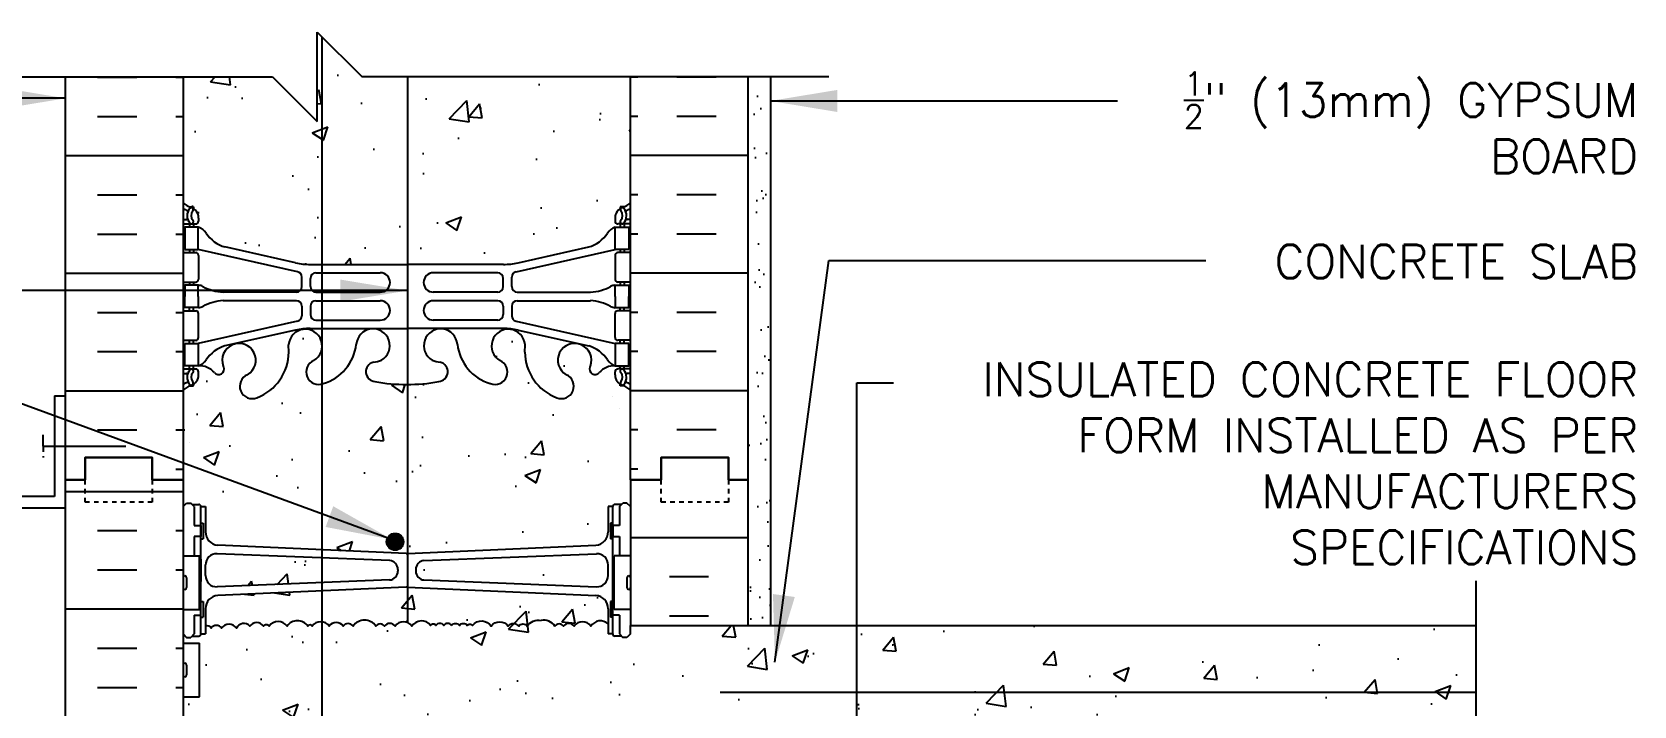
# Model space of a CAD drawing. Header units: inches. Extents: x 228.6 to 285.5, y 94.4 to 164.2.
# Drawn here: x 249.63 to 285.43, y 149.16 to 164.21 of the extents above; entities that cross this region are included whole.
import ezdxf

# ---------------------------------------------------------------- set-up
doc = ezdxf.new("R2010")
doc.units = ezdxf.units.IN
doc.header["$LTSCALE"] = 0.5
doc.header["$MEASUREMENT"] = 0
doc.linetypes.add('DASHED2', pattern=[0.375, 0.25, -0.125])
for name, color, linetype in [('HATCH', 12, 'Continuous'), ('line25', 2, 'Continuous'), ('LINE3', 3, 'Continuous'), ('LINE50', 5, 'Continuous'), ('LINE9', 9, 'Continuous'), ('TEXT', 4, 'Continuous'), ('Web_Edge', 9, 'Continuous')]:
    doc.layers.add(name, color=color, linetype=linetype)
doc.styles.add('DIM', font='romans.shx', dxfattribs={"width": 0.7})
doc.styles.add('ROMANS', font='romans.shx', dxfattribs={"height": 0.75})
doc.styles.get("Standard").update_dxf_attribs({"font": 'romans.shx', "height": 0.75})
doc.linetypes.add('STEEL', pattern='A,0.5,-0.2,["X",Standard,S=0.1,R=0,X=-0.1,Y=-0.05],-0.1', length=0.8)
doc.dimstyles.new('ext_8', dxfattribs={"dimscale": 8, "dimtxt": 0.09375, "dimasz": 0.09375, "dimexe": 0.09375, "dimexo": 0.0625, "dimgap": 0.0625, "dimtad": 1, "dimdec": 1, "dimzin": 3, "dimdsep": 46, "dimlunit": 4, "dimtxsty": 'DIM', "dimcen": 0.09, "dimdle": 0.09375, "dimclrt": 4, "dimadec": 0, "dimazin": 0, "dimtfac": 1, "dimtdec": 1, "dimtmove": 2, "dimatfit": 3, "dimfxl": 1, "dimfrac": 2, "dimtolj": 1, "dimtzin": 0, "dimarcsym": 0})

msp = doc.modelspace()

# ---------------------------------------------------------------- hatches: boundary and pattern name
at = {"layer": 'HATCH'}
h = msp.add_hatch(dxfattribs=at)
h.set_pattern_fill('AR-CONC', color=256, scale=0.5)
h.set_pattern_definition([(50, (0, 0), (3.5863, -0.31376), [0.375, -4.125]), (355, (0, 0), (-0.693757, 3.76096), [0.3, -3.3]), (100.4514, (0.299, -0.026), (2.892544, 3.4472), [0.3187, -3.50571]), (46.1842, (0, 1), (5.336207, -0.827596), [0.5625, -6.1875]), (96.6356, (0.4447, 0.931), (4.67331, 4.87059), [0.47805, -5.25857]), (351.1842, (0, 1), (4.67331, 4.87059), [0.45, -4.95]), (21, (0.5, 0.75), (2.984535, -2.013094), [0.375, -4.125]), (326, (0.5, 0.75), (1.216577, 3.62575), [0.3, -3.3]), (71.4514, (0.7487, 0.5822), (4.201112, 1.612656), [0.3187, -3.50571]), (37.5, (0, 0), (0.0607993, 1.6644693), [0, -3.26, 0, -3.35, 0, -3.3125]), (7.5, (0, 0), (1.315348, 1.972059), [0, -1.91, 0, -3.185, 0, -1.2625]), (327.5, (-1.115, 0), (2.669112, -0.1127744), [0, -1.25, 0, -3.9, 0, -5.175]), (317.5, (-1.615, 0), (2.915931, 0.500525), [0, -1.625, 0, -2.59, 0, -3.675])])
h.paths.add_polyline_path([(263.009, 147.462), (263.009, 148.962), (281.905, 148.962), (281.905, 150.962), (263.009, 150.962), (263.009, 150.775), (262.929, 150.695), (262.839, 150.695), (262.809, 150.725), (262.659, 150.725, -0.414214), (262.609, 150.775), (262.509, 150.775), (262.509, 150.998, 0.463448), (262.122, 150.946, 0.520567), (261.746, 150.946, 0.520567), (261.509, 150.946, 0.520567), (261.319, 150.946, 0.29101), (261.009, 151.075, 0.29101), (260.699, 150.946, 0.520567), (260.509, 150.946, 0.520567), (260.272, 150.946, 0.520567), (259.896, 150.946, 0.520567), (259.477, 150.963, 0.520567), (259.359, 150.963, 0.520567), (259.184, 150.963, 0.494469), (259.009, 150.963, 0.494469), (258.834, 150.963, 0.520567), (258.659, 150.963, 0.520567), (258.541, 150.963, 0.520567), (258.122, 150.946, 0.520567), (257.746, 150.946, 0.520567), (257.509, 150.946, 0.520567), (257.319, 150.946, 0.520567), (256.807, 150.946, 0.520567), (256.584, 150.946, 0.520567), (256.273, 150.946, 0.520567), (255.897, 150.946, 0.520567), (255.795, 150.946, 0.520567), (255.333, 150.946, 0.520567), (254.934, 150.946, 0.520567), (254.809, 150.946, 0.520567), (254.502, 150.946, 0.520567), (254.2, 150.904, 0.520567), (253.871, 150.904, 0.520567), (253.639, 150.904, 0.304661), (253.509, 150.954), (253.509, 150.775), (253.409, 150.775, -0.414214), (253.359, 150.725), (253.259, 150.725), (253.209, 150.725), (253.179, 150.695), (253.089, 150.695), (253.009, 150.775), (253.009, 150.567), (253.374, 150.567), (253.374, 149.367), (253.009, 149.367), (253.009, 148.617), (253.374, 148.617), (253.374, 147.417), (253.009, 147.417), (253.009, 146.667), (253.374, 146.667), (253.374, 145.587), (253.009, 145.587), (253.009, 144.837), (253.374, 144.837), (253.374, 143.757), (253.009, 143.757), (253.009, 143.007), (253.374, 143.007), (253.374, 141.807), (253.009, 141.807), (253.009, 141.404, -0.490353), (253.434, 141.404, -0.520567), (253.639, 141.404, -0.520567), (253.871, 141.404, -0.520567), (254.2, 141.404, -0.520567), (254.502, 141.446, -0.520567), (254.809, 141.446, -0.520567), (254.934, 141.446, -0.520567), (255.333, 141.446, -0.520567), (255.795, 141.446, -0.520567), (255.897, 141.446, -0.520567), (256.273, 141.446, -0.520567), (256.584, 141.446, -0.520567), (256.807, 141.446, -0.520567), (257.319, 141.446, -0.520567), (257.509, 141.446, -0.520567), (257.746, 141.446, -0.520567), (258.122, 141.446, -0.520567), (258.541, 141.463, -0.520567), (258.659, 141.463, -0.520567), (258.834, 141.463, -0.494469), (259.009, 141.463, -0.494469), (259.184, 141.463, -0.520567), (259.359, 141.463, -0.520567), (259.477, 141.463, -0.520567), (259.896, 141.446, -0.520567), (260.272, 141.446, -0.520567), (260.509, 141.446, -0.520567), (260.699, 141.446, -0.29101), (261.009, 141.575, -0.29101), (261.319, 141.446, -0.520567), (261.509, 141.446, -0.520567), (261.746, 141.446, -0.520567), (262.122, 141.446, -0.520567), (262.541, 141.463, -0.520567), (262.659, 141.463, -0.520567), (262.834, 141.463, -0.49787), (263.009, 141.462), (263.009, 142.962)])
h.paths.add_polyline_path([(263.009, 163.212), (257.009, 163.212), (256.009, 164.212), (256.009, 162.212), (255.009, 163.212), (253.009, 163.212), (253.009, 160.405, 0.088416), (253.155, 160.307), (253.245, 160.307), (253.245, 160.266, -0.249069), (253.355, 160.059), (253.355, 159.991, -0.414214), (253.292, 159.929), (253.245, 159.929), (253.245, 159.859), (253.35, 159.859, -0.155529), (253.526, 159.724, 0.180914), (253.943, 159.413), (255.524, 159.06, 0.054974), (255.851, 159.024), (258.009, 159.024), (260.167, 159.024, 0.054974), (260.494, 159.06), (262.075, 159.413, 0.180914), (262.492, 159.724, -0.155529), (262.668, 159.859), (262.773, 159.859), (262.773, 159.929), (262.725, 159.929, -0.414214), (262.663, 159.991), (262.663, 160.059, -0.249069), (262.773, 160.266), (262.773, 160.307), (262.863, 160.307, 0.08841), (263.009, 160.405)])
h.paths.add_polyline_path([(263.009, 156.212, 0.08841), (262.863, 156.31), (262.773, 156.31), (262.773, 156.351, -0.249069), (262.663, 156.559), (262.663, 156.626, -0.414214), (262.725, 156.689), (262.773, 156.689), (262.773, 156.759), (262.668, 156.759, 0.231736), (262.31, 156.608, -0.8344), (262.099, 156.733), (262.11, 156.754, 2.155404), (261.572, 156.56, -1), (261.358, 156.049, -0.311223), (260.649, 157.065), (260.65, 157.23, 1.661382), (260.089, 156.877, -1), (259.875, 156.366, -0.30095), (259.139, 157.238, 1.661382), (258.578, 156.886, 0.055617), (258.757, 156.84, -0.843243), (258.723, 156.408, -0.047544), (258.009, 156.343, -0.047544), (257.295, 156.408, -0.843243), (257.261, 156.84, 0.055617), (257.44, 156.886, 1.661382), (256.879, 157.238, -0.30095), (256.143, 156.366, -1), (255.929, 156.877, 1.661382), (255.368, 157.23), (255.369, 157.065, -0.311223), (254.66, 156.049, -1), (254.446, 156.56, 2.155404), (253.907, 156.754), (253.919, 156.733, -0.834375), (253.708, 156.608, 0.23174), (253.35, 156.759), (253.245, 156.759), (253.245, 156.689), (253.292, 156.689, -0.414214), (253.355, 156.626), (253.355, 156.559, -0.249069), (253.245, 156.351), (253.245, 156.31), (253.155, 156.31, 0.088416), (253.009, 156.212), (253.009, 154.212), (253.009, 153.615), (253.089, 153.695), (253.179, 153.695), (253.209, 153.665), (253.359, 153.665, -0.414214), (253.409, 153.615), (253.509, 153.615), (253.509, 153.054, 0.390098), (253.784, 152.755), (257.992, 152.571, 0.020761), (258.009, 152.57, 0.020761), (258.026, 152.571), (262.234, 152.755, 0.390098), (262.509, 153.054), (262.509, 153.615), (262.609, 153.615, -0.414214), (262.659, 153.665), (262.759, 153.665), (262.809, 153.665), (262.839, 153.695), (262.929, 153.695), (263.009, 153.615), (263.009, 154.212)])
h.paths.add_polyline_path([(262.234, 151.634), (258.026, 151.818, 0.020761), (258.009, 151.819, 0.020761), (257.992, 151.818), (253.784, 151.634, 0.390098), (253.509, 151.335), (253.509, 150.954, -0.304661), (253.639, 150.904, -0.520567), (253.871, 150.904, -0.520567), (254.2, 150.904, -0.520567), (254.502, 150.946, -0.520567), (254.809, 150.946, -0.520567), (254.934, 150.946, -0.520567), (255.333, 150.946, -0.520567), (255.795, 150.946, -0.520567), (255.897, 150.946, -0.520567), (256.273, 150.946, -0.520567), (256.584, 150.946, -0.520567), (256.807, 150.946, -0.520567), (257.319, 150.946, -0.520567), (257.509, 150.946, -0.520567), (257.746, 150.946, -0.520567), (258.122, 150.946, -0.520567), (258.541, 150.963, -0.520567), (258.659, 150.963, -0.520567), (258.834, 150.963, -0.494469), (259.009, 150.963, -0.494469), (259.184, 150.963, -0.520567), (259.359, 150.963, -0.520567), (259.477, 150.963, -0.520567), (259.896, 150.946, -0.520567), (260.272, 150.946, -0.520567), (260.509, 150.946, -0.520567), (260.699, 150.946, -0.29101), (261.009, 151.075, -0.29101), (261.319, 150.946, -0.520567), (261.509, 150.946, -0.520567), (261.746, 150.946, -0.520567), (262.122, 150.946, -0.463448), (262.509, 150.998), (262.509, 151.335, 0.390098)])
h.paths.add_polyline_path([(257.626, 152.411), (253.769, 152.563, 0.425773), (253.509, 152.313), (253.509, 152.076, 0.425773), (253.769, 151.826), (257.626, 151.978, 0.390098), (257.809, 152.177), (257.809, 152.212, 0.390098)])
h.paths.add_polyline_path([(262.509, 152.076), (262.509, 152.313, 0.425773), (262.249, 152.563), (258.392, 152.411, 0.390098), (258.209, 152.212), (258.209, 152.177, 0.390098), (258.392, 151.978), (262.249, 151.826, 0.425773)])
h.paths.add_polyline_path([(263.009, 141.462, 0.49787), (262.834, 141.463, 0.520567), (262.659, 141.463, 0.520567), (262.541, 141.463, 0.520567), (262.122, 141.446, 0.520567), (261.746, 141.446, 0.520567), (261.509, 141.446, 0.520567), (261.319, 141.446, 0.29101), (261.009, 141.575, 0.29101), (260.699, 141.446, 0.520567), (260.509, 141.446, 0.520567), (260.272, 141.446, 0.520567), (259.896, 141.446, 0.520567), (259.477, 141.463, 0.520567), (259.359, 141.463, 0.520567), (259.184, 141.463, 0.494469), (259.009, 141.463, 0.494469), (258.834, 141.463, 0.520567), (258.659, 141.463, 0.520567), (258.541, 141.463, 0.520567), (258.122, 141.446, 0.520567), (257.746, 141.446, 0.520567), (257.509, 141.446, 0.520567), (257.319, 141.446, 0.520567), (256.807, 141.446, 0.520567), (256.584, 141.446, 0.520567), (256.273, 141.446, 0.520567), (255.897, 141.446, 0.520567), (255.795, 141.446, 0.520567), (255.333, 141.446, 0.520567), (254.934, 141.446, 0.520567), (254.809, 141.446, 0.520567), (254.502, 141.446, 0.520567), (254.2, 141.404, 0.520567), (253.871, 141.404, 0.520567), (253.639, 141.404, 0.520567), (253.434, 141.404, 0.490353), (253.009, 141.404), (253.009, 141.057), (253.374, 141.057), (253.374, 140.53, -0.327813), (253.409, 140.482), (253.509, 140.482), (253.509, 139.921, 0.390098), (253.784, 139.622), (257.992, 139.439, 0.020761), (258.009, 139.438, 0.020761), (258.026, 139.439), (262.234, 139.622, 0.390098), (262.509, 139.921), (262.509, 140.482), (262.609, 140.482, -0.327813), (262.644, 140.53), (262.644, 141.057), (263.009, 141.057)])
h.paths.add_polyline_path([(262.509, 138.203, 0.390098), (262.234, 138.502), (258.026, 138.686, 0.020761), (258.009, 138.687, 0.020761), (257.992, 138.686), (253.784, 138.502, 0.390098), (253.509, 138.203), (253.509, 137.642), (253.409, 137.642, -0.414214), (253.359, 137.592), (253.259, 137.592), (253.209, 137.592), (253.179, 137.562), (253.089, 137.562), (253.009, 137.642), (253.009, 136.212), (253.009, 134.212, 0.088416), (253.155, 134.115), (253.245, 134.115), (253.245, 134.073, -0.249069), (253.355, 133.866), (253.355, 133.799, -0.414214), (253.292, 133.736), (253.245, 133.736), (253.245, 133.666), (253.35, 133.666, 0.231736), (253.708, 133.817, -0.8344), (253.919, 133.692), (253.907, 133.67, 2.155404), (254.446, 133.865, -1), (254.66, 134.376, -0.311223), (255.369, 133.36), (255.368, 133.195, 1.661382), (255.929, 133.548, -1), (256.143, 134.059, -0.30095), (256.879, 133.186, 1.661382), (257.44, 133.539, 0.055617), (257.261, 133.585, -0.843243), (257.295, 134.017, -0.047544), (258.009, 134.082, -0.047544), (258.723, 134.017, -0.843243), (258.757, 133.585, 0.055617), (258.578, 133.539, 1.661382), (259.139, 133.186, -0.30095), (259.875, 134.059, -1), (260.089, 133.548, 1.661382), (260.65, 133.195), (260.649, 133.36, -0.311223), (261.358, 134.376, -1), (261.572, 133.865, 2.155404), (262.11, 133.67), (262.099, 133.692, -0.834375), (262.31, 133.817, 0.23174), (262.668, 133.666), (262.773, 133.666), (262.773, 133.736), (262.725, 133.736, -0.414214), (262.663, 133.799), (262.663, 133.866, -0.249069), (262.773, 134.073), (262.773, 134.115), (262.863, 134.115, 0.08841), (263.009, 134.212), (263.009, 136.212), (263.009, 137.642), (262.929, 137.562), (262.839, 137.562), (262.809, 137.592), (262.659, 137.592, -0.414214), (262.609, 137.642), (262.509, 137.642)])
h.paths.add_polyline_path([(257.626, 139.279), (253.769, 139.431, 0.425773), (253.509, 139.181), (253.509, 138.944, 0.425773), (253.769, 138.694), (257.626, 138.845, 0.390098), (257.809, 139.045), (257.809, 139.08, 0.390098)])
h.paths.add_polyline_path([(262.509, 139.181, 0.425773), (262.249, 139.431), (258.392, 139.279, 0.390098), (258.209, 139.08), (258.209, 139.045, 0.390098), (258.392, 138.845), (262.249, 138.694, 0.425773), (262.509, 138.944)])
h.paths.add_polyline_path([(262.663, 130.366), (262.663, 130.434, -0.414214), (262.725, 130.496), (262.773, 130.496), (262.773, 130.566), (262.668, 130.566, -0.155529), (262.492, 130.7, 0.180914), (262.075, 131.012), (260.494, 131.365, 0.054974), (260.167, 131.401), (258.009, 131.401), (255.851, 131.401, 0.054974), (255.524, 131.365), (253.943, 131.012, 0.180914), (253.526, 130.7, -0.155529), (253.35, 130.566), (253.245, 130.566), (253.245, 130.496), (253.292, 130.496, -0.414214), (253.355, 130.434), (253.355, 130.366, -0.249069), (253.245, 130.159), (253.245, 130.117), (253.155, 130.117, 0.088416), (253.009, 130.02), (253.009, 127.212), (255.009, 127.212), (256.009, 126.212), (256.009, 128.212), (257.009, 127.212), (263.009, 127.212), (263.009, 130.02, 0.08841), (262.863, 130.117), (262.773, 130.117), (262.773, 130.159, -0.249069)])
h = msp.add_hatch(dxfattribs=at)
h.set_pattern_fill('AR-SAND', color=256, scale=0.5, style=0)
h.set_pattern_definition([(37.5, (67.8762, 8.5526), (-0.0314967, 0.963412), [0, -0.76, 0, -0.85, 0, -0.8125]), (7.5, (67.8762, 8.5526), (0.8848884, 1.411073), [0, -0.41, 0, -0.685, 0, -0.2625]), (327.5, (67.2612, 8.5526), (1.557071, 0.0028295), [0, -0.25, 0, -0.9, 0, -1.175]), (317.5, (67.2612, 8.5526), (1.503063, 0.438838), [0, -0.125, 0, -0.59, 0, -0.675])])
h.paths.add_polyline_path([(265.634, 150.962), (266.134, 150.962), (266.134, 163.212), (265.634, 163.212), (265.634, 154.212)])
h = msp.add_hatch(dxfattribs=at)
h.set_pattern_fill('INSUL', color=256, scale=7, style=0)
h.set_pattern_definition([(0, (-2673.1527, -260.7971), (0, 2.625), []), (0, (-2673.1527, -259.9221), (0, 2.625), [0.875, -0.875]), (0, (-2673.1527, -259.0471), (0, 2.625), [0.875, -0.875])])
h.paths.add_polyline_path([(250.384, 136.212), (250.821, 136.212), (250.821, 136.712), (252.321, 136.712), (252.321, 136.212), (253.009, 136.212), (253.009, 154.212), (252.321, 154.212), (252.321, 154.712), (250.821, 154.712), (250.821, 154.212), (250.384, 154.212)])
h = msp.add_hatch(dxfattribs=at)
h.set_pattern_fill('INSUL', color=256, scale=7, style=0)
h.set_pattern_definition([(0, (67.8762, 8.5526), (0, 2.625), []), (0, (67.8762, 9.4276), (0, 2.625), [0.875, -0.875]), (0, (67.8762, 10.3026), (0, 2.625), [0.875, -0.875])])
h.paths.add_polyline_path([(265.634, 141.462), (263.009, 141.462), (263.009, 136.212), (263.696, 136.212), (263.696, 136.712), (265.196, 136.712), (265.196, 136.212), (265.634, 136.212)])
h.paths.add_polyline_path([(263.696, 153.712), (263.696, 154.212), (263.009, 154.212), (263.009, 150.962), (265.634, 150.962), (265.634, 154.212), (265.196, 154.212), (265.196, 153.712)])
at = {"layer": 'LINE3'}
msp.add_hatch(color=256, dxfattribs=at).paths.add_polyline_path([(257.933, 152.831, 1), (257.558, 152.831, 1)])

# ---------------------------------------------------------------- linework, layer by layer
at = {"layer": 'HATCH'}
for p, q in [((251.097, 163.203), (251.972, 163.203)), ((252.847, 163.203), (253.009, 163.203)), ((263.17, 163.203), (263.009, 163.203)), ((264.92, 163.203), (264.045, 163.203)), ((251.097, 162.328), (251.972, 162.328)), ((252.847, 162.328), (253.009, 162.328)), ((263.17, 162.328), (263.009, 162.328)), ((264.92, 162.328), (264.045, 162.328)), ((250.384, 161.453), (253.009, 161.453)), ((265.634, 161.453), (263.009, 161.453)), ((251.097, 160.578), (251.972, 160.578)), ((252.847, 160.578), (253.009, 160.578)), ((263.17, 160.578), (263.009, 160.578)), ((264.92, 160.578), (264.045, 160.578)), ((251.097, 159.703), (251.972, 159.703)), ((252.847, 159.703), (253.009, 159.703)), ((263.17, 159.703), (263.009, 159.703)), ((264.92, 159.703), (264.045, 159.703)), ((250.384, 158.828), (253.009, 158.828)), ((265.634, 158.828), (263.009, 158.828)), ((251.097, 157.953), (251.972, 157.953)), ((252.847, 157.953), (253.009, 157.953)), ((263.17, 157.953), (263.009, 157.953)), ((264.92, 157.953), (264.045, 157.953)), ((251.097, 157.078), (251.972, 157.078)), ((252.847, 157.078), (253.009, 157.078)), ((263.17, 157.078), (263.009, 157.078)), ((264.92, 157.078), (264.045, 157.078)), ((250.384, 156.203), (253.009, 156.203)), ((262.615, 156.079), (262.615, 156.079)), ((265.634, 156.203), (263.009, 156.203)), ((262.769, 155.799), (262.769, 155.799)), ((251.097, 155.328), (251.972, 155.328)), ((252.847, 155.328), (253.009, 155.328)), ((253.143, 155.049), (253.143, 155.049)), ((263.17, 155.328), (263.009, 155.328)), ((264.92, 155.328), (264.045, 155.328)), ((252.847, 154.453), (253.009, 154.453)), ((263.17, 154.453), (263.009, 154.453))]:
    msp.add_line(p, q, dxfattribs=at)
for points in [[(259.009, 150.963, 0.494469), (258.834, 150.963, 0.520567), (258.659, 150.963, 0.520567), (258.541, 150.963, 0.520567), (258.122, 150.946, 0.520567), (257.746, 150.946, 0.520567), (257.509, 150.946, 0.520567), (257.319, 150.946, 0.520567), (256.807, 150.946, 0.520567), (256.584, 150.946, 0.520567), (256.273, 150.946, 0.520567), (255.897, 150.946, 0.520567), (255.795, 150.946, 0.520567), (255.333, 150.946, 0.520567), (254.934, 150.946, 0.520567), (254.809, 150.946, 0.520567), (254.502, 150.946, 0.520567), (254.2, 150.904, 0.520567), (253.871, 150.904, 0.520567), (253.639, 150.904, 0.304661), (253.509, 150.954, 0.304661)], [(259.009, 150.963, -0.494469), (259.184, 150.963, -0.520567), (259.359, 150.963, -0.520567), (259.477, 150.963, -0.520567), (259.896, 150.946, -0.520567), (260.272, 150.946, -0.520567), (260.509, 150.946, -0.520567), (260.699, 150.946, -0.29101), (261.009, 151.075, -0.29101)], [(262.509, 150.998, 0.463448), (262.122, 150.946, 0.520567), (261.746, 150.946, 0.520567), (261.509, 150.946, 0.520567), (261.319, 150.946, 0.29101), (261.009, 151.075)]]:
    msp.add_lwpolyline(points, format="xyb", dxfattribs=at)
at = {"layer": 'line25'}
for p, q in [((253.009, 163.212), (253.009, 154.212)), ((263.009, 154.212), (263.009, 163.212)), ((253.009, 154.212), (253.009, 136.212)), ((263.009, 154.212), (263.009, 150.962)), ((253.009, 152.517), (253.374, 152.517)), ((253.374, 151.317), (253.374, 152.517)), ((263.009, 152.517), (262.644, 152.517)), ((262.644, 151.317), (262.644, 152.517)), ((253.009, 151.317), (253.374, 151.317)), ((263.009, 151.317), (262.644, 151.317)), ((263.009, 150.962), (281.905, 150.962)), ((253.009, 150.567), (253.374, 150.567)), ((253.374, 149.367), (253.374, 150.567)), ((253.009, 149.367), (253.374, 149.367))]:
    msp.add_line(p, q, dxfattribs=at)
at = {"layer": 'LINE3'}
for p, q in [((256.117, 128.104), (256.117, 164.104)), ((258.026, 163.212), (258.026, 151.025))]:
    msp.add_line(p, q, dxfattribs=at)
at = {"layer": 'LINE3', "linetype": 'STEEL'}
msp.add_line((281.905, 149.462), (265.009, 149.462), dxfattribs=at)
at = {"layer": 'LINE3'}
msp.add_circle((257.746, 152.831), 0.188, dxfattribs=at)
at = {"layer": 'LINE50'}
for p, q in [((250.384, 154.212), (250.384, 163.212)), ((265.634, 154.212), (265.634, 163.212)), ((250.384, 136.212), (250.384, 154.212)), ((265.634, 150.962), (265.634, 154.212))]:
    msp.add_line(p, q, dxfattribs=at)
for points in [[(250.384, 154.212), (250.821, 154.212), (250.821, 154.712), (252.321, 154.712), (252.321, 154.212), (253.009, 154.212)], [(253.009, 154.212), (252.321, 154.212), (252.321, 154.712), (250.821, 154.712), (250.821, 154.212), (250.384, 154.212)], [(265.634, 154.212), (265.196, 154.212), (265.196, 154.712), (263.696, 154.712), (263.696, 154.212), (263.009, 154.212)], [(263.009, 154.212), (263.696, 154.212), (263.696, 154.712), (265.196, 154.712), (265.196, 154.212), (265.634, 154.212)]]:
    msp.add_lwpolyline(points, dxfattribs=at)
at = {"layer": 'LINE9'}
for p, q in [((256.009, 162.212), (256.009, 164.212)), ((256.009, 164.212), (257.009, 163.212)), ((244.582, 163.212), (255.009, 163.212)), ((255.009, 163.212), (256.009, 162.212)), ((267.436, 163.212), (257.009, 163.212)), ((266.134, 163.212), (266.134, 150.962)), ((250.134, 156.091), (250.134, 153.841)), ((250.134, 156.091), (250.384, 156.091)), ((249.884, 154.966), (249.884, 155.216)), ((249.884, 154.966), (251.73, 154.966)), ((250.134, 153.841), (247.384, 153.841)), ((247.384, 153.591), (250.384, 153.591)), ((253.009, 153.615), (253.089, 153.695)), ((253.089, 153.695), (253.179, 153.695)), ((253.259, 153.615), (253.179, 153.695)), ((253.209, 153.665), (253.359, 153.665)), ((253.259, 153.665), (253.359, 153.665)), ((253.259, 153.615), (253.259, 153.195)), ((253.409, 150.775), (253.409, 153.615)), ((253.409, 153.615), (253.509, 153.615)), ((253.409, 153.595), (253.409, 153.595)), ((253.509, 153.615), (253.509, 153.054)), ((262.609, 153.615), (262.509, 153.615)), ((262.509, 153.615), (262.509, 153.054)), ((262.609, 150.775), (262.609, 153.615)), ((262.609, 153.595), (262.609, 153.595)), ((262.809, 153.665), (262.659, 153.665)), ((262.759, 153.665), (262.659, 153.665)), ((262.759, 153.615), (262.839, 153.695)), ((262.759, 153.615), (262.759, 153.195)), ((262.929, 153.695), (262.839, 153.695)), ((263.009, 153.615), (262.929, 153.695)), ((253.409, 153.245), (253.459, 153.245)), ((253.459, 153.245), (253.459, 152.895)), ((262.559, 153.245), (262.559, 152.895)), ((262.609, 153.245), (262.559, 153.245)), ((253.259, 152.945), (253.259, 152.517)), ((253.409, 152.895), (253.459, 152.895)), ((262.609, 152.895), (262.559, 152.895)), ((262.759, 152.945), (262.759, 152.517)), ((257.626, 152.411), (253.769, 152.563)), ((257.992, 152.571), (253.784, 152.755)), ((258.026, 152.571), (262.234, 152.755)), ((258.392, 152.411), (262.249, 152.563)), ((253.509, 152.076), (253.509, 152.313)), ((257.809, 152.212), (257.809, 152.177)), ((258.209, 152.212), (258.209, 152.177)), ((262.509, 152.076), (262.509, 152.313)), ((253.009, 152.027), (253.009, 151.807)), ((253.009, 151.972), (253.009, 151.972)), ((253.009, 151.862), (253.009, 151.862)), ((253.049, 152.067), (253.049, 152.067)), ((253.089, 152.027), (253.089, 151.807)), ((257.626, 151.978), (253.769, 151.826)), ((257.992, 151.818), (253.784, 151.634)), ((258.026, 151.818), (262.234, 151.634)), ((258.392, 151.978), (262.249, 151.826)), ((262.929, 152.027), (262.929, 151.807)), ((262.929, 151.972), (262.929, 151.972)), ((262.929, 151.862), (262.929, 151.862)), ((262.969, 152.067), (262.969, 152.067)), ((263.009, 152.027), (263.009, 151.807)), ((253.049, 151.767), (253.049, 151.767)), ((253.409, 151.495), (253.459, 151.495)), ((253.459, 151.495), (253.459, 151.145)), ((262.609, 151.495), (262.559, 151.495)), ((262.559, 151.495), (262.559, 151.145)), ((262.969, 151.767), (262.969, 151.767)), ((253.259, 151.195), (253.259, 150.775)), ((253.409, 151.145), (253.459, 151.145)), ((253.509, 151.335), (253.509, 150.775)), ((262.509, 151.335), (262.509, 150.775)), ((262.609, 151.145), (262.559, 151.145)), ((262.759, 151.195), (262.759, 150.775)), ((253.009, 150.775), (253.089, 150.695)), ((253.259, 150.775), (253.179, 150.695)), ((253.209, 150.725), (253.359, 150.725)), ((253.259, 150.725), (253.359, 150.725)), ((253.409, 150.775), (253.509, 150.775)), ((262.609, 150.775), (262.509, 150.775)), ((262.759, 150.725), (262.659, 150.725)), ((262.809, 150.725), (262.659, 150.725)), ((262.759, 150.775), (262.839, 150.695)), ((263.009, 150.775), (262.929, 150.695)), ((263.009, 150.775), (263.009, 150.962)), ((253.089, 150.695), (253.179, 150.695)), ((262.929, 150.695), (262.839, 150.695)), ((253.009, 150.077), (253.009, 149.857)), ((253.009, 150.022), (253.009, 150.022)), ((253.049, 150.117), (253.049, 150.117)), ((253.089, 150.077), (253.089, 149.857)), ((253.009, 149.912), (253.009, 149.912)), ((253.049, 149.817), (253.049, 149.817))]:
    msp.add_line(p, q, dxfattribs=at)
at = {"layer": 'LINE9', "linetype": 'DASHED2'}
msp.add_line((249.884, 154.966), (249.884, 154.716), dxfattribs=at)
at = {"layer": 'LINE9', "linetype": 'DASHED2', "ltscale": 0.15}
for points in [[(252.321, 154.212), (252.321, 154.212), (252.321, 153.712), (250.821, 153.712), (250.821, 154.212), (250.821, 154.212)], [(265.196, 154.212), (265.196, 154.212), (265.196, 153.712), (263.696, 153.712), (263.696, 154.212), (263.696, 154.212)]]:
    msp.add_lwpolyline(points, dxfattribs=at)
at = {"layer": 'LINE9'}
for points in [[(253.259, 153.195), (253.409, 153.195), (253.409, 152.945), (253.259, 152.945)], [(262.759, 153.195), (262.609, 153.195), (262.609, 152.945), (262.759, 152.945)], [(253.374, 152.445), (253.409, 152.445), (253.409, 151.945), (253.374, 151.945)], [(262.644, 152.445), (262.609, 152.445), (262.609, 151.945), (262.644, 151.945)], [(281.905, 140.462), (281.905, 145.212), (280.905, 146.212), (282.905, 146.212), (281.905, 147.212), (281.905, 151.962)], [(253.259, 151.195), (253.409, 151.195), (253.409, 151.445), (253.374, 151.445)], [(262.759, 151.195), (262.609, 151.195), (262.609, 151.445), (262.644, 151.445)]]:
    msp.add_lwpolyline(points, dxfattribs=at)
for centre, radius, start, end in [((253.359, 153.615), 0.05, 0, 90), ((262.659, 153.615), 0.05, 90, 180), ((253.809, 153.054), 0.3, 180, 265.2426), ((262.209, 153.054), 0.3, 274.7574, 0), ((253.759, 152.313), 0.25, 87.7479, 180), ((258.009, 152.77), 0.2, 265.2426, 270), ((258.009, 152.77), 0.2, 270, 274.7574), ((262.259, 152.313), 0.25, 0, 92.2521), ((257.609, 152.212), 0.2, 0, 85.2426), ((257.609, 152.177), 0.2, 274.7574, 0), ((258.409, 152.212), 0.2, 94.7574, 180), ((258.409, 152.177), 0.2, 180, 265.2426), ((253.049, 152.027), 0.04, 90, 180), ((253.049, 151.807), 0.04, 180, 270), ((253.049, 152.027), 0.04, 0, 90), ((253.049, 151.807), 0.04, 270, 0), ((253.759, 152.076), 0.25, 180, 272.2521), ((258.009, 151.619), 0.2, 90, 94.7574), ((258.009, 151.619), 0.2, 85.2426, 90), ((262.259, 152.076), 0.25, 267.7479, 0), ((262.969, 152.027), 0.04, 90, 180), ((262.969, 151.807), 0.04, 180, 270), ((262.969, 152.027), 0.04, 0, 90), ((262.969, 151.807), 0.04, 270, 0), ((253.809, 151.335), 0.3, 94.7574, 180), ((262.209, 151.335), 0.3, 0, 85.2426), ((253.359, 150.775), 0.05, 270, 0), ((262.659, 150.775), 0.05, 180, 270), ((253.049, 150.077), 0.04, 90, 180), ((253.049, 150.077), 0.04, 0, 90), ((253.049, 149.857), 0.04, 180, 270), ((253.049, 149.857), 0.04, 270, 0)]:
    msp.add_arc(centre, radius, start, end, dxfattribs=at)
at = {"layer": 'Web_Edge'}
for p, q in [((253.009, 160.029), (253.087, 160.029)), ((253.155, 160.307), (253.245, 160.307)), ((253.245, 160.307), (253.245, 160.266)), ((253.355, 160.059), (253.355, 159.991)), ((262.663, 160.059), (262.663, 159.991)), ((262.863, 160.307), (262.773, 160.307)), ((262.773, 160.307), (262.773, 160.266)), ((263.009, 160.029), (262.931, 160.029)), ((253.009, 159.929), (253.292, 159.929)), ((253.155, 159.929), (253.155, 159.859)), ((253.245, 159.929), (253.245, 159.859)), ((263.009, 159.929), (262.725, 159.929)), ((262.773, 159.929), (262.773, 159.859)), ((262.863, 159.929), (262.863, 159.859)), ((253.155, 159.359), (253.155, 159.289)), ((253.245, 159.359), (253.245, 159.289)), ((255.567, 158.862), (253.35, 159.359)), ((255.524, 159.06), (253.943, 159.413)), ((260.45, 158.862), (262.668, 159.359)), ((260.494, 159.06), (262.075, 159.413)), ((262.773, 159.359), (262.773, 159.289)), ((262.863, 159.359), (262.863, 159.289)), ((253.009, 159.289), (253.292, 159.289)), ((253.355, 159.226), (253.355, 158.691)), ((255.851, 159.024), (258.009, 159.024)), ((260.167, 159.024), (258.009, 159.024)), ((262.663, 159.226), (262.663, 158.691)), ((263.009, 159.289), (262.725, 159.289)), ((253.009, 158.629), (253.292, 158.629)), ((253.155, 158.629), (253.155, 158.559)), ((253.245, 158.629), (253.245, 158.559)), ((255.665, 158.528), (255.665, 158.74)), ((255.853, 158.529), (255.853, 158.713)), ((255.978, 158.838), (257.417, 158.838)), ((260.04, 158.838), (258.601, 158.838)), ((260.165, 158.529), (260.165, 158.713)), ((260.353, 158.528), (260.353, 158.74)), ((263.009, 158.629), (262.725, 158.629)), ((262.773, 158.629), (262.773, 158.559)), ((262.863, 158.629), (262.863, 158.559)), ((255.54, 158.403), (253.903, 158.403)), ((255.978, 158.404), (257.417, 158.404)), ((260.04, 158.404), (258.601, 158.404)), ((260.478, 158.403), (262.115, 158.403)), ((253.009, 157.989), (253.292, 157.989)), ((253.155, 157.989), (253.155, 158.059)), ((253.245, 157.989), (253.245, 158.059)), ((253.355, 157.391), (253.355, 157.926)), ((255.54, 158.214), (253.903, 158.214)), ((255.665, 158.089), (255.665, 157.877)), ((255.853, 158.089), (255.853, 157.905)), ((255.978, 158.214), (257.417, 158.214)), ((260.04, 158.214), (258.601, 158.214)), ((260.165, 158.089), (260.165, 157.905)), ((260.353, 158.089), (260.353, 157.877)), ((260.478, 158.214), (262.115, 158.214)), ((262.663, 157.391), (262.663, 157.926)), ((263.009, 157.989), (262.725, 157.989)), ((262.773, 157.989), (262.773, 158.059)), ((262.863, 157.989), (262.863, 158.059)), ((255.567, 157.755), (253.35, 157.259)), ((255.524, 157.557), (253.943, 157.204)), ((255.851, 157.593), (258.009, 157.593)), ((255.978, 157.78), (257.417, 157.78)), ((260.167, 157.593), (258.009, 157.593)), ((260.04, 157.78), (258.601, 157.78)), ((260.45, 157.755), (262.668, 157.259)), ((260.494, 157.557), (262.075, 157.204)), ((253.009, 157.329), (253.292, 157.329)), ((253.155, 157.259), (253.155, 157.329)), ((253.245, 157.259), (253.245, 157.329)), ((255.369, 157.065), (255.368, 157.23)), ((260.649, 157.065), (260.65, 157.23)), ((263.009, 157.329), (262.725, 157.329)), ((262.773, 157.259), (262.773, 157.329)), ((262.863, 157.259), (262.863, 157.329)), ((253.009, 156.689), (253.292, 156.689)), ((253.009, 156.589), (253.087, 156.589)), ((253.155, 156.689), (253.155, 156.759)), ((253.245, 156.689), (253.245, 156.759)), ((253.355, 156.559), (253.355, 156.626)), ((253.907, 156.754), (253.919, 156.733)), ((262.11, 156.754), (262.099, 156.733)), ((262.663, 156.559), (262.663, 156.626)), ((263.009, 156.689), (262.725, 156.689)), ((262.773, 156.689), (262.773, 156.759)), ((262.863, 156.689), (262.863, 156.759)), ((263.009, 156.589), (262.931, 156.589)), ((253.155, 156.31), (253.245, 156.31)), ((253.245, 156.31), (253.245, 156.351)), ((262.773, 156.31), (262.773, 156.351)), ((262.863, 156.31), (262.773, 156.31))]:
    msp.add_line(p, q, dxfattribs=at)
for points in [[(253.05, 159.359), (253.35, 159.359), (253.35, 159.859), (253.05, 159.859)], [(262.968, 159.359), (262.668, 159.359), (262.668, 159.859), (262.968, 159.859)], [(253.05, 157.259), (253.35, 157.259), (253.35, 156.759), (253.05, 156.759)], [(262.968, 157.259), (262.668, 157.259), (262.668, 156.759), (262.968, 156.759)]]:
    msp.add_lwpolyline(points, close=True, dxfattribs=at)
for points in [[(253.35, 158.309), (253.35, 158.559), (253.05, 158.559), (253.05, 158.309)], [(253.35, 158.309), (253.35, 158.059), (253.05, 158.059), (253.05, 158.309)], [(262.668, 158.309), (262.668, 158.559), (262.968, 158.559), (262.968, 158.309)], [(262.668, 158.309), (262.668, 158.059), (262.968, 158.059), (262.968, 158.309)]]:
    msp.add_lwpolyline(points, dxfattribs=at)
for centre, radius, start, end in [((253.355, 160.766), 0.5, 226.2109, 250.5288), ((262.663, 160.766), 0.5, 289.4712, 313.7878), ((253.355, 160.766), 0.6, 234.7832, 245.0748), ((253.087, 160.048), 0.0196, 269.4032, 15.4901), ((253.349, 160.113), 0.25, 140.1145, 222.4609), ((253.093, 160.203), 0.021, 343.464, 63.9957), ((253.191, 160.244), 0.045, 321.448, 139.1879), ((253.105, 160.059), 0.25, 0, 70.5288), ((253.349, 160.113), 0.16, 140.0001, 222.4609), ((262.913, 160.059), 0.25, 109.4712, 180), ((262.827, 160.244), 0.045, 40.8121, 218.552), ((262.669, 160.113), 0.16, 317.5391, 39.9999), ((262.669, 160.113), 0.25, 317.5391, 39.8855), ((262.925, 160.203), 0.021, 116.0043, 196.536), ((262.931, 160.048), 0.0196, 164.5099, 270.5968), ((262.663, 160.766), 0.6, 294.9252, 305.2158), ((253.197, 159.975), 0.045, 222.4609, 42.4609), ((253.292, 159.991), 0.0625, 270, 0), ((253.228, 159.516), 0.364, 34.9775, 70.3387), ((254.151, 160.127), 0.743, 212.7919, 253.8107), ((261.867, 160.127), 0.743, 286.1893, 327.2081), ((262.79, 159.516), 0.364, 109.6613, 145.0225), ((262.725, 159.991), 0.0625, 180, 270), ((262.82, 159.975), 0.045, 137.5391, 317.5391), ((253.292, 159.226), 0.0625, 0, 90), ((255.851, 160.524), 1.5, 257.4135, 270), ((260.167, 160.524), 1.5, 270, 282.5865), ((262.725, 159.226), 0.0625, 90, 180), ((253.292, 158.691), 0.0625, 270, 0), ((255.54, 158.74), 0.125, 0, 77.3767), ((255.978, 158.713), 0.125, 90, 180), ((257.417, 158.621), 0.217, 270, 90), ((258.601, 158.621), 0.217, 90, 270), ((260.04, 158.713), 0.125, 0, 90), ((260.478, 158.74), 0.125, 102.6233, 180), ((262.725, 158.691), 0.0625, 180, 270), ((253.346, 158.34), 0.219, 60.4937, 88.92), ((253.991, 159.569), 1.17, 242.6365, 265.6505), ((255.54, 158.528), 0.125, 270, 0), ((255.978, 158.529), 0.125, 180, 270), ((260.04, 158.529), 0.125, 270, 360), ((260.478, 158.528), 0.125, 180, 270), ((262.026, 159.569), 1.17, 274.3495, 297.3635), ((262.672, 158.34), 0.219, 91.08, 119.5063), ((253.292, 157.926), 0.0625, 0, 90), ((253.346, 158.277), 0.219, 271.08, 299.5063), ((253.991, 157.048), 1.17, 94.3495, 117.3635), ((255.54, 158.089), 0.125, 0, 90), ((255.54, 157.877), 0.125, 282.6233, 0), ((255.978, 158.089), 0.125, 90, 180), ((255.978, 157.905), 0.125, 180, 270), ((257.417, 157.997), 0.217, 270, 90), ((258.601, 157.997), 0.217, 90, 270), ((260.04, 158.089), 0.125, 0, 90), ((260.04, 157.905), 0.125, 270, 0), ((260.478, 158.089), 0.125, 90, 180), ((260.478, 157.877), 0.125, 180, 257.3767), ((262.026, 157.048), 1.17, 62.6365, 85.6505), ((262.672, 158.277), 0.219, 240.4937, 268.92), ((262.725, 157.926), 0.0625, 90, 180), ((255.742, 157.202), 0.375, 299.9315, 175.7552), ((255.851, 156.093), 1.5, 90, 102.5865), ((257.253, 157.211), 0.375, 299.9315, 175.7552), ((258.765, 157.211), 0.375, 4.2448, 240.0685), ((260.276, 157.202), 0.375, 4.2448, 240.0685), ((260.167, 156.093), 1.5, 77.4135, 90), ((253.292, 157.391), 0.0625, 270, 0), ((254.151, 156.49), 0.743, 106.1893, 147.2081), ((254.259, 156.885), 0.375, 299.9315, 200.3757), ((255.852, 157.358), 1.034, 286.3365, 353.3331), ((260.166, 157.358), 1.034, 186.6669, 253.6635), ((261.759, 156.885), 0.375, 339.6243, 240.0685), ((261.867, 156.49), 0.743, 32.7919, 73.8107), ((262.725, 157.391), 0.0625, 180, 270), ((253.228, 157.101), 0.364, 289.6613, 325.0225), ((254.277, 157.071), 1.092, 290.5175, 359.6668), ((256.036, 156.622), 0.277, 112.68, 292.68), ((257.315, 156.627), 0.22, 104.2604, 264.8165), ((257.146, 157.666), 0.834, 277.8937, 290.6271), ((258.872, 157.666), 0.834, 249.3729, 262.1063), ((258.703, 156.627), 0.22, 275.1835, 75.7396), ((259.982, 156.622), 0.277, 247.32, 67.32), ((261.741, 157.071), 1.092, 180.3332, 249.4825), ((262.79, 157.101), 0.364, 214.9775, 250.3387), ((253.087, 156.569), 0.0196, 344.5099, 90.5968), ((253.349, 156.504), 0.25, 137.5391, 219.8855), ((253.197, 156.642), 0.045, 317.5391, 137.5391), ((253.105, 156.559), 0.25, 289.4712, 360), ((253.349, 156.504), 0.16, 137.5391, 219.9999), ((253.292, 156.626), 0.0625, 360, 90), ((253.375, 156.318), 0.441, 41.0127, 93.2024), ((253.802, 156.69), 0.125, 221.0127, 20.3757), ((254.553, 156.304), 0.277, 112.68, 292.68), ((261.465, 156.304), 0.277, 247.32, 67.32), ((262.216, 156.69), 0.125, 159.6243, 318.9873), ((262.643, 156.318), 0.441, 86.7976, 138.9873), ((262.725, 156.626), 0.0625, 90, 180), ((262.913, 156.559), 0.25, 180, 250.5288), ((262.82, 156.642), 0.045, 42.4609, 222.4609), ((262.669, 156.504), 0.16, 320.0001, 42.4609), ((262.669, 156.504), 0.25, 320.1145, 42.4609), ((262.931, 156.569), 0.0196, 89.4032, 195.4901), ((253.355, 155.851), 0.6, 114.9252, 125.2168), ((253.355, 155.851), 0.5, 109.4712, 133.7891), ((253.093, 156.414), 0.021, 296.0043, 16.536), ((253.191, 156.373), 0.045, 220.8121, 38.552), ((257.992, 160.12), 3.777, 259.3725, 270.2606), ((258.026, 160.12), 3.777, 269.7394, 280.6275), ((262.827, 156.373), 0.045, 141.448, 319.1879), ((262.663, 155.851), 0.5, 46.2122, 70.5288), ((262.925, 156.414), 0.021, 163.464, 243.9957), ((262.663, 155.851), 0.6, 54.7832, 65.0748)]:
    msp.add_arc(centre, radius, start, end, dxfattribs=at)
for points in [[(255.853, 158.534), (255.853, 158.708)], [(260.165, 158.534), (260.165, 158.708)], [(255.853, 158.084), (255.853, 157.91)], [(260.165, 158.084), (260.165, 157.91)]]:
    msp.add_open_spline(points, degree=1, dxfattribs=at)

# ---------------------------------------------------------------- texts
at = {"layer": 'TEXT', "char_height": 0.75, "attachment_point": 6, "style": 'ROMANS'}
for s, insert, width in [('\\A1; {\\H0.7x;\\S1/2;}" (13mm) GYPSUM BOARD', (285.528, 162.194), 12.17415), ('\\A1;CONCRETE SLAB', (285.528, 159.089), 12.17415), ('INSULATED CONCRETE FLOOR FORM INSTALLED AS PER MANUFACTURERS SPECIFICATIONS', (285.528, 154.584), 17.62644)]:
    msp.add_mtext(s, dxfattribs=dict(at, insert=insert, width=width))

# ---------------------------------------------------------------- leaders
at = {"layer": 'TEXT'}
for points, override in [([(250.384, 162.733), (242.115, 162.733)], {"dimasz": 0.1875, "dimtad": 0}), ([(266.131, 162.674), (271.551, 162.674), (273.889, 162.674)], {"dimasz": 0.1875, "dimtad": 0}), ([(266.236, 150.144), (267.436, 159.108), (275.863, 159.108)], {"dimasz": 0.1875, "dimtad": 0}), ([(258.021, 158.439), (235.559, 158.439)], {"dimasz": 0.1875, "dimtad": 0}), ([(257.688, 152.877), (242.487, 158.439)], {"dimasz": 0.1875, "dimgap": 0.0625, "dimtad": 0}), ([(268.068, 142.808), (268.068, 156.381), (268.887, 156.381)], {"dimasz": 0.1875, "dimtad": 0}), ([(251.779, 148.229), (241.551, 150.996), (240.293, 150.996)], {"dimasz": 0.1875, "dimtad": 0})]:
    msp.add_leader(points, dimstyle='ext_8', override=override, dxfattribs=at)

doc.saveas('drawing.dxf')
